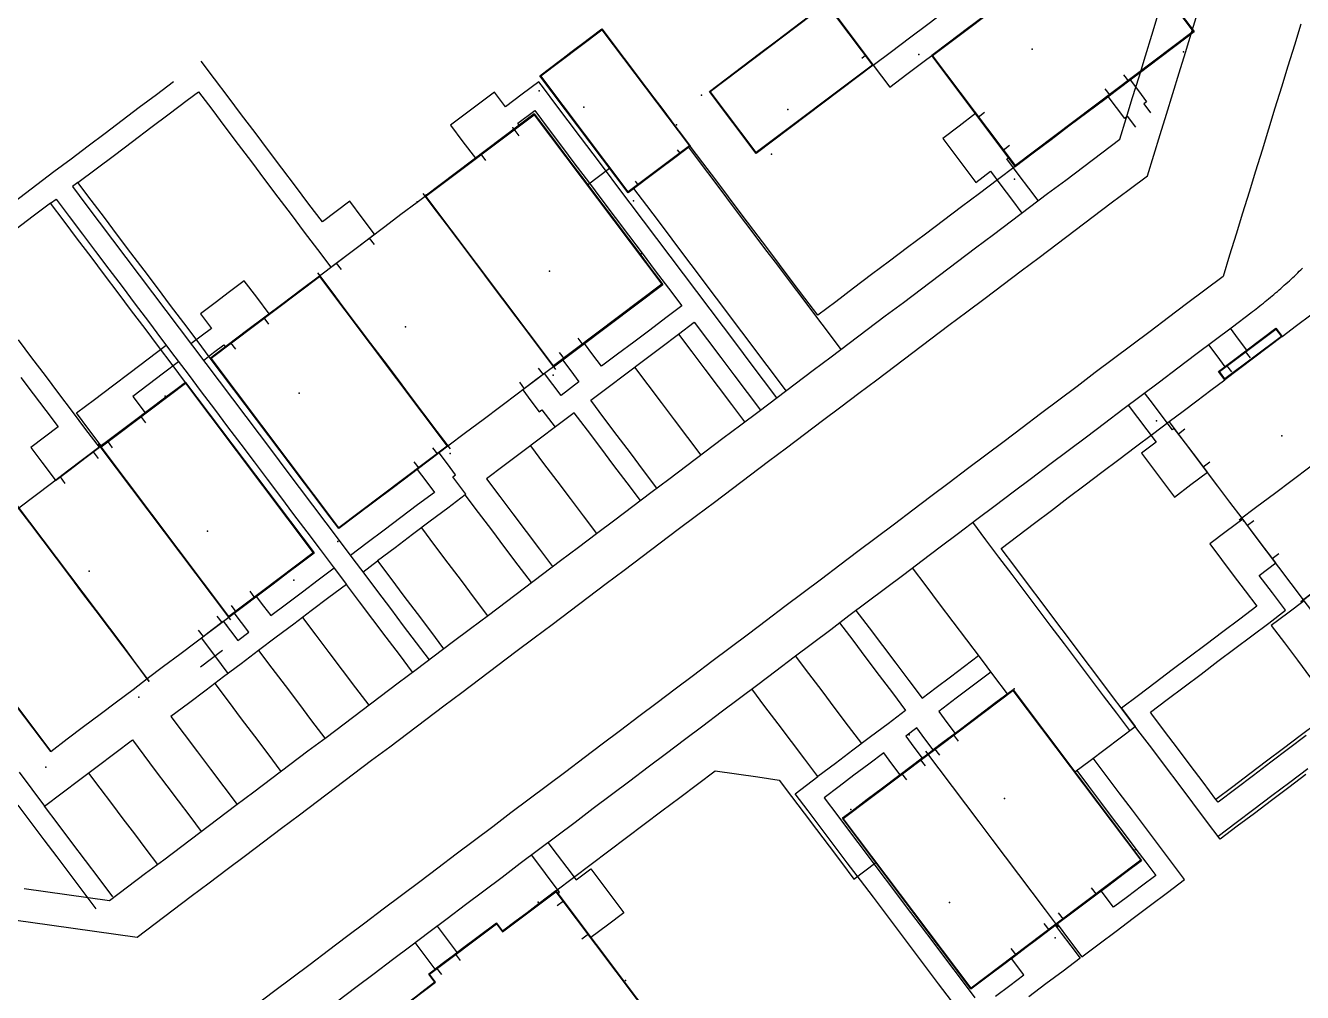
# Model space of a CAD drawing. Header units: metres. Extents: x 337936 to 338469, y 373266 to 374026.
# Drawn here: x 338268.7 to 338324.5, y 373464.8 to 373507 of the extents above; entities that cross this region are included whole.
import ezdxf

# ---------------------------------------------------------------- set-up
doc = ezdxf.new("R2010")
doc.units = ezdxf.units.M
for name, color, linetype in [('3D_LINES', 3, 'Continuous'), ('3D_Points', 1, 'Continuous'), ('PLOTS EXTERNAL LEVEL', 6, 'Continuous'), ('PLOTS FFL', 5, 'Continuous')]:
    doc.layers.add(name, color=color, linetype=linetype)

msp = doc.modelspace()

# ---------------------------------------------------------------- linework, layer by layer
at = {"layer": '3D_LINES'}
for points in [[(338305.713, 373505.261, 33.763), (338306.507, 373505.859, 33.765), (338307.301, 373506.457, 33.771), (338308.095, 373507.056, 33.788), (338308.889, 373507.654, 33.794), (338309.683, 373508.252, 33.799), (338310.477, 373508.851, 33.804), (338311.271, 373509.449, 33.808), (338312.065, 373510.047, 33.812), (338312.859, 373510.646, 33.816), (338313.653, 373511.244, 33.838), (338314.447, 373511.842, 33.861), (338315.241, 373512.441, 33.884), (338316.035, 373513.039, 33.897), (338316.829, 373513.637, 33.908), (338317.623, 373514.236, 33.919), (338318.417, 373514.834, 33.93)], [(338267.963, 373467.956, 33.598), (338268.896, 373467.826, 33.598), (338269.829, 373467.696, 33.598), (338270.761, 373467.566, 33.598), (338271.694, 373467.436, 33.598), (338272.627, 373467.306, 33.598), (338273.56, 373467.176, 33.598), (338274.348, 373467.77, 33.598), (338275.136, 373468.364, 33.598), (338275.924, 373468.958, 33.598), (338276.712, 373469.551, 33.598), (338277.5, 373470.145, 33.598), (338278.288, 373470.739, 33.598), (338279.076, 373471.333, 33.598), (338279.864, 373471.927, 33.598), (338280.652, 373472.521, 33.598), (338281.44, 373473.114, 33.598), (338282.228, 373473.708, 33.598), (338283.016, 373474.302, 33.598), (338283.804, 373474.896, 33.598), (338284.592, 373475.49, 33.598), (338285.38, 373476.083, 33.598), (338286.168, 373476.677, 33.598), (338286.956, 373477.271, 33.598), (338287.744, 373477.865, 33.598), (338288.532, 373478.459, 33.598), (338289.32, 373479.052, 33.598), (338290.108, 373479.646, 33.598), (338290.896, 373480.24, 33.598), (338291.684, 373480.834, 33.598), (338292.472, 373481.428, 33.598), (338293.26, 373482.022, 33.598), (338294.048, 373482.615, 33.598), (338294.836, 373483.209, 33.598), (338295.624, 373483.803, 33.598), (338296.412, 373484.397, 33.598), (338297.2, 373484.991, 33.598), (338297.988, 373485.584, 33.598), (338298.776, 373486.178, 33.598), (338299.564, 373486.772, 33.598), (338300.352, 373487.366, 33.598), (338301.14, 373487.96, 33.598), (338301.928, 373488.553, 33.598), (338302.716, 373489.147, 33.598), (338303.504, 373489.741, 33.598), (338304.292, 373490.335, 33.598), (338305.08, 373490.929, 33.598), (338305.868, 373491.523, 33.598), (338306.656, 373492.116, 33.598), (338307.444, 373492.71, 33.598), (338308.232, 373493.304, 33.598), (338309.02, 373493.898, 33.598), (338309.808, 373494.492, 33.598), (338310.596, 373495.085, 33.598), (338311.384, 373495.679, 33.598), (338312.172, 373496.273, 33.598), (338312.96, 373496.867, 33.598), (338313.748, 373497.461, 33.598), (338314.536, 373498.054, 33.598), (338315.324, 373498.648, 33.598), (338316.112, 373499.242, 33.598), (338316.9, 373499.836, 33.598), (338317.689, 373500.43, 33.598), (338317.965, 373501.328, 33.598), (338318.242, 373502.227, 33.598), (338318.519, 373503.125, 33.598), (338318.796, 373504.024, 33.598), (338319.073, 373504.922, 33.598), (338319.35, 373505.82, 33.598), (338319.643, 373506.771, 33.598), (338319.936, 373507.722, 33.598)], [(338300.6, 373501.408, 33.465), (338300.089, 373502.085, 33.465), (338299.579, 373502.763, 33.465), (338299.068, 373503.441, 33.465), (338298.557, 373504.119, 33.465), (338299.289, 373504.671, 33.512), (338300.021, 373505.222, 33.559), (338300.753, 373505.774, 33.606), (338301.485, 373506.325, 33.653), (338302.217, 373506.877, 33.701), (338302.949, 373507.429, 33.748), (338303.67, 373507.972, 33.748), (338304.181, 373507.294, 33.748), (338304.692, 373506.616, 33.748), (338305.203, 373505.939, 33.748), (338305.713, 373505.261, 33.748)], [(338268.625, 373469.294, 33.536), (338269.558, 373469.164, 33.531), (338270.49, 373469.034, 33.526), (338271.423, 373468.904, 33.521), (338272.356, 373468.773, 33.516), (338273.144, 373469.367, 33.512), (338273.932, 373469.961, 33.507), (338274.72, 373470.555, 33.499), (338275.508, 373471.149, 33.499), (338276.296, 373471.743, 33.499), (338277.084, 373472.336, 33.499), (338277.872, 373472.93, 33.499), (338278.66, 373473.524, 33.499), (338279.448, 373474.118, 33.498), (338280.236, 373474.712, 33.498), (338281.024, 373475.305, 33.498), (338281.812, 373475.899, 33.498), (338282.6, 373476.493, 33.496), (338283.388, 373477.087, 33.489), (338284.176, 373477.681, 33.483), (338284.964, 373478.274, 33.482), (338285.752, 373478.868, 33.483), (338286.54, 373479.462, 33.487), (338287.328, 373480.056, 33.491), (338288.116, 373480.65, 33.495), (338288.904, 373481.244, 33.498), (338289.692, 373481.837, 33.499), (338290.48, 373482.431, 33.5), (338291.268, 373483.025, 33.502), (338292.056, 373483.619, 33.503), (338292.844, 373484.213, 33.503), (338293.632, 373484.806, 33.503), (338294.42, 373485.4, 33.503), (338295.208, 373485.994, 33.503), (338295.996, 373486.588, 33.503), (338296.784, 373487.182, 33.502), (338297.572, 373487.775, 33.501), (338298.361, 373488.369, 33.5), (338299.149, 373488.963, 33.499), (338299.937, 373489.557, 33.498), (338300.725, 373490.151, 33.499), (338301.513, 373490.745, 33.504), (338302.301, 373491.338, 33.514), (338303.089, 373491.932, 33.525), (338303.877, 373492.526, 33.535), (338304.665, 373493.12, 33.546), (338305.453, 373493.714, 33.557), (338306.241, 373494.307, 33.562), (338307.029, 373494.901, 33.567), (338307.817, 373495.495, 33.572), (338308.605, 373496.089, 33.576), (338309.393, 373496.683, 33.581), (338310.181, 373497.276, 33.586), (338310.969, 373497.87, 33.59), (338311.757, 373498.464, 33.595), (338312.545, 373499.058, 33.6), (338313.333, 373499.652, 33.6), (338314.121, 373500.246, 33.6), (338314.909, 373500.839, 33.6), (338315.697, 373501.433, 33.6), (338316.485, 373502.027, 33.6), (338316.765, 373502.937, 33.6), (338317.046, 373503.847, 33.6), (338317.326, 373504.757, 33.611), (338317.607, 373505.667, 33.632), (338317.887, 373506.577, 33.658), (338318.167, 373507.487, 33.687)], [(338310.613, 373507.45, 33.907), (338309.832, 373506.862, 33.907), (338309.051, 373506.273, 33.907), (338308.27, 373505.685, 33.907)], [(338311.92, 373500.841, 33.6), (338312.701, 373501.43, 33.6), (338313.482, 373502.018, 33.6), (338314.263, 373502.607, 33.6), (338315.044, 373503.195, 33.6), (338315.825, 373503.784, 33.6), (338316.606, 373504.372, 33.6), (338317.387, 373504.96, 33.6), (338318.168, 373505.549, 33.6), (338318.949, 373506.137, 33.6), (338319.729, 373506.726, 33.643), (338319.208, 373507.418, 33.681)], [(338324.395, 373507.059, 33.684), (338324.112, 373506.14, 33.671), (338323.829, 373505.222, 33.659), (338323.546, 373504.303, 33.646), (338323.263, 373503.385, 33.634), (338322.98, 373502.466, 33.621), (338322.697, 373501.548, 33.609), (338322.414, 373500.629, 33.6), (338322.131, 373499.711, 33.6), (338321.848, 373498.793, 33.6), (338321.564, 373497.874, 33.6), (338321.281, 373496.956, 33.6), (338320.998, 373496.037, 33.6), (338320.201, 373495.436, 33.6), (338319.403, 373494.835, 33.6), (338318.606, 373494.234, 33.6), (338317.808, 373493.633, 33.6), (338317.01, 373493.032, 33.6), (338316.213, 373492.431, 33.599), (338315.415, 373491.83, 33.594), (338314.617, 373491.229, 33.589), (338313.82, 373490.628, 33.581), (338313.022, 373490.027, 33.57), (338312.225, 373489.426, 33.56), (338311.427, 373488.824, 33.549), (338310.629, 373488.223, 33.538), (338309.832, 373487.622, 33.527), (338309.034, 373487.021, 33.517), (338308.236, 373486.42, 33.506), (338307.439, 373485.819, 33.495), (338306.641, 373485.218, 33.484), (338305.843, 373484.617, 33.476), (338305.046, 373484.016, 33.476), (338304.248, 373483.415, 33.475), (338303.451, 373482.814, 33.474), (338302.653, 373482.213, 33.475), (338301.855, 373481.612, 33.476), (338301.058, 373481.011, 33.477), (338300.26, 373480.41, 33.478), (338299.462, 373479.809, 33.479), (338298.665, 373479.207, 33.479), (338297.867, 373478.606, 33.479), (338297.069, 373478.005, 33.477), (338296.272, 373477.404, 33.476), (338295.474, 373476.803, 33.475), (338294.677, 373476.202, 33.473), (338293.879, 373475.601, 33.472), (338293.081, 373475, 33.471), (338292.284, 373474.399, 33.469), (338291.486, 373473.798, 33.468), (338290.688, 373473.197, 33.467), (338289.891, 373472.596, 33.464), (338289.093, 373471.995, 33.461), (338288.295, 373471.394, 33.465), (338287.498, 373470.793, 33.466), (338286.7, 373470.192, 33.467), (338285.903, 373469.591, 33.467), (338285.105, 373468.989, 33.467), (338284.307, 373468.388, 33.467), (338283.51, 373467.787, 33.468), (338282.712, 373467.186, 33.468), (338281.914, 373466.585, 33.468), (338281.117, 373465.984, 33.468), (338280.319, 373465.383, 33.472), (338279.521, 373464.782, 33.483), (338278.724, 373464.181, 33.488)], [(338291.154, 373504.801, 33.529), (338291.832, 373505.312, 33.529), (338292.51, 373505.823, 33.529), (338293.188, 373506.334, 33.529), (338293.866, 373506.844, 33.529), (338294.397, 373506.14, 33.529), (338294.928, 373505.435, 33.529), (338295.459, 373504.73, 33.529), (338295.99, 373504.025, 33.529), (338296.521, 373503.32, 33.529), (338297.052, 373502.615, 33.529), (338297.386, 373502.173, 33.529), (338297.719, 373501.731, 33.529), (338297.041, 373501.22, 33.528), (338296.363, 373500.71, 33.528), (338295.685, 373500.199, 33.528), (338295.007, 373499.688, 33.528)], [(338305.209, 373505.573, 33.761), (338305.381, 373505.702, 33.761)], [(338305.713, 373505.261, 33.752), (338306.074, 373504.781, 33.752), (338306.436, 373504.302, 33.752), (338307.184, 373504.866, 33.752), (338307.933, 373505.431, 33.752), (338308.27, 373505.685, 33.752)], [(338275.748, 373503.732, 33.543), (338276.24, 373504.103, 33.546), (338276.818, 373503.336, 33.542), (338277.396, 373502.569, 33.538), (338277.974, 373501.803, 33.533), (338278.551, 373501.036, 33.529), (338279.129, 373500.269, 33.525), (338279.707, 373499.503, 33.521), (338280.285, 373498.736, 33.517), (338280.862, 373497.969, 33.512), (338281.44, 373497.203, 33.508), (338282.018, 373496.436, 33.506), (338282.657, 373496.917, 33.509), (338283.296, 373497.399, 33.513), (338283.935, 373497.88, 33.516), (338283.393, 373498.599, 33.519), (338282.851, 373499.318, 33.523), (338282.252, 373498.866, 33.519), (338281.653, 373498.415, 33.516), (338281.065, 373499.196, 33.52), (338280.476, 373499.977, 33.524), (338279.888, 373500.758, 33.529), (338279.3, 373501.539, 33.533), (338278.711, 373502.319, 33.537), (338278.123, 373503.1, 33.542), (338277.534, 373503.881, 33.546), (338276.946, 373504.662, 33.55), (338276.357, 373505.443, 33.555)], [(338275.146, 373504.53, 33.548), (338274.401, 373503.968, 33.544), (338273.655, 373503.406, 33.54), (338272.909, 373502.845, 33.537), (338272.163, 373502.283, 33.537), (338271.418, 373501.721, 33.53), (338270.672, 373501.159, 33.516), (338269.926, 373500.597, 33.503), (338269.18, 373500.035, 33.49), (338268.435, 373499.473, 33.476), (338267.689, 373498.911, 33.463), (338266.943, 373498.349, 33.47), (338266.198, 373497.787, 33.476), (338265.452, 373497.225, 33.479)], [(338301.502, 373490.737, 33.528), (338300.92, 373491.509, 33.528), (338300.338, 373492.281, 33.528), (338299.757, 373493.053, 33.528), (338299.175, 373493.825, 33.528), (338298.593, 373494.597, 33.528), (338298.011, 373495.369, 33.528), (338297.429, 373496.142, 33.528), (338296.847, 373496.914, 33.528), (338296.266, 373497.686, 33.528), (338295.684, 373498.458, 33.528), (338295.102, 373499.23, 33.528), (338294.559, 373499.95, 33.528), (338294.017, 373500.67, 33.528), (338293.474, 373501.39, 33.528), (338292.932, 373502.11, 33.527), (338292.389, 373502.83, 33.527), (338291.847, 373503.55, 33.527), (338291.304, 373504.27, 33.527), (338291.103, 373504.536, 33.529), (338290.377, 373503.989, 33.529), (338289.651, 373503.441, 33.529), (338289.169, 373504.08, 33.529), (338288.53, 373503.599, 33.529), (338287.891, 373503.118, 33.529), (338287.253, 373502.636, 33.529), (338287.794, 373501.917, 33.529), (338288.336, 373501.199, 33.529), (338288.975, 373501.68, 33.529), (338289.614, 373502.161, 33.529), (338290.253, 373502.643, 33.529), (338290.192, 373502.723, 33.529), (338290.926, 373503.276, 33.529), (338291.512, 373502.498, 33.529), (338292.099, 373501.72, 33.529), (338292.685, 373500.942, 33.528), (338293.271, 373500.164, 33.528), (338293.857, 373499.387, 33.528), (338294.443, 373498.609, 33.528), (338295.029, 373497.831, 33.528), (338295.615, 373497.053, 33.528), (338296.194, 373496.285, 33.528), (338296.773, 373495.517, 33.528), (338297.352, 373494.748, 33.528), (338296.651, 373494.22, 33.528), (338295.95, 373493.692, 33.529), (338295.25, 373493.164, 33.529), (338294.549, 373492.636, 33.529), (338293.848, 373492.108, 33.529), (338293.472, 373492.607, 33.529), (338293.096, 373493.106, 33.529), (338292.617, 373492.745, 33.529), (338292.137, 373492.384, 33.529), (338292.498, 373491.904, 33.529), (338292.86, 373491.424, 33.529), (338292.082, 373490.838, 33.53), (338291.721, 373491.317, 33.53), (338291.36, 373491.796, 33.529), (338290.881, 373491.435, 33.529), (338290.402, 373491.074, 33.529), (338290.763, 373490.595, 33.529), (338291.124, 373490.116, 33.529), (338291.244, 373490.207, 33.529), (338291.816, 373489.448, 33.529)], [(338317.178, 373502.549, 33.6), (338316.817, 373503.028, 33.6), (338316.697, 373502.938, 33.6), (338316.336, 373503.417, 33.6), (338315.975, 373503.897, 33.616), (338316.454, 373504.258, 33.616), (338316.933, 373504.619, 33.616), (338317.294, 373504.14, 33.6), (338317.655, 373503.66, 33.6), (338317.536, 373503.57, 33.6), (338317.824, 373503.187, 33.6)], [(338316.651, 373504.846, 33.629), (338316.863, 373504.565, 33.616)], [(338315.834, 373504.231, 33.629), (338316.046, 373503.95, 33.616)], [(338276.754, 373492.469, 33.478), (338276.176, 373493.236, 33.478), (338275.598, 373494.002, 33.478), (338275.02, 373494.769, 33.478), (338274.443, 373495.536, 33.478), (338273.865, 373496.302, 33.478), (338273.287, 373497.069, 33.478), (338272.709, 373497.836, 33.478), (338272.132, 373498.603, 33.478), (338271.554, 373499.369, 33.478), (338270.976, 373500.136, 33.478), (338271.772, 373500.735, 33.478), (338272.567, 373501.334, 33.478), (338273.362, 373501.934, 33.478), (338274.157, 373502.533, 33.478), (338274.953, 373503.132, 33.478), (338275.748, 373503.732, 33.478)], [(338287.139, 373488.616, 33.529), (338286.344, 373488.016, 33.525), (338285.548, 373487.417, 33.522), (338284.753, 373486.818, 33.519), (338283.958, 373486.218, 33.515), (338283.162, 373485.619, 33.512), (338282.367, 373485.02, 33.509), (338281.806, 373485.765, 33.506), (338281.244, 373486.51, 33.503), (338280.683, 373487.254, 33.499), (338280.122, 373487.999, 33.496), (338279.56, 373488.744, 33.493), (338278.999, 373489.489, 33.49), (338278.438, 373490.234, 33.487), (338277.876, 373490.979, 33.484), (338277.315, 373491.724, 33.481), (338276.754, 373492.469, 33.478), (338277.549, 373493.068, 33.482), (338278.344, 373493.668, 33.487), (338279.14, 373494.267, 33.492), (338279.935, 373494.866, 33.497), (338280.73, 373495.466, 33.501), (338281.525, 373496.065, 33.506), (338282.238, 373496.601, 33.51), (338282.95, 373497.138, 33.515), (338283.662, 373497.675, 33.519), (338284.374, 373498.211, 33.523), (338285.086, 373498.748, 33.528), (338285.798, 373499.284, 33.532), (338286.136, 373499.539, 33.531), (338286.931, 373500.138, 33.531), (338287.726, 373500.737, 33.53), (338288.522, 373501.337, 33.529), (338289.317, 373501.936, 33.529), (338290.112, 373502.535, 33.528), (338290.907, 373503.135, 33.528), (338291.469, 373502.39, 33.528), (338292.03, 373501.645, 33.528), (338292.591, 373500.9, 33.528), (338293.153, 373500.155, 33.528), (338293.714, 373499.41, 33.528), (338294.275, 373498.665, 33.528), (338294.837, 373497.92, 33.528), (338295.398, 373497.175, 33.528), (338295.96, 373496.43, 33.528), (338296.521, 373495.685, 33.528), (338295.726, 373495.086, 33.528), (338294.93, 373494.487, 33.528), (338294.135, 373493.887, 33.528), (338293.34, 373493.288, 33.528), (338292.544, 373492.689, 33.529), (338291.749, 373492.09, 33.529), (338290.981, 373491.511, 33.529), (338290.212, 373490.932, 33.529), (338289.444, 373490.353, 33.529), (338288.676, 373489.774, 33.529), (338287.907, 373489.195, 33.529), (338287.139, 373488.616, 33.529)], [(338312.924, 373499.344, 33.598), (338312.509, 373499.894, 33.598), (338312.095, 373500.444, 33.598), (338311.55, 373501.166, 33.598), (338311.63, 373501.227, 33.598), (338311.149, 373501.866, 33.598), (338310.667, 373502.505, 33.598), (338310.186, 373503.144, 33.598), (338309.467, 373502.602, 33.598), (338308.748, 373502.06, 33.598), (338309.23, 373501.421, 33.598), (338309.711, 373500.783, 33.598), (338310.193, 373500.144, 33.598), (338310.831, 373500.625, 33.598), (338311.289, 373500.017, 33.598), (338311.747, 373499.41, 33.598), (338312.205, 373498.802, 33.598)], [(338310.296, 373502.998, 33.682), (338310.577, 373503.21, 33.686)], [(338290.017, 373502.464, 33.529), (338290.229, 373502.182, 33.529)], [(338297.644, 373501.675, 33.508), (338298.199, 373500.939, 33.493), (338298.753, 373500.203, 33.482), (338299.308, 373499.467, 33.489), (338299.862, 373498.731, 33.518), (338300.417, 373497.995, 33.547), (338300.971, 373497.259, 33.548), (338301.526, 373496.523, 33.548), (338302.08, 373495.788, 33.549), (338302.635, 373495.052, 33.549), (338303.189, 373494.316, 33.548), (338303.744, 373493.58, 33.545), (338304.299, 373492.844, 33.541)], [(338311.92, 373500.841, 33.615), (338311.136, 373500.25, 33.593), (338310.351, 373499.659, 33.592), (338309.567, 373499.068, 33.588), (338308.782, 373498.476, 33.583), (338307.997, 373497.885, 33.578), (338307.213, 373497.294, 33.574), (338306.428, 373496.703, 33.569), (338305.644, 373496.111, 33.564), (338304.859, 373495.52, 33.56), (338304.075, 373494.929, 33.555), (338303.29, 373494.338, 33.549), (338302.733, 373495.077, 33.55), (338302.176, 373495.816, 33.549), (338301.619, 373496.556, 33.549), (338301.061, 373497.295, 33.548), (338300.504, 373498.034, 33.547), (338299.947, 373498.774, 33.518), (338299.39, 373499.513, 33.488), (338298.833, 373500.252, 33.481), (338298.276, 373500.992, 33.493), (338297.719, 373501.731, 33.508)], [(338311.385, 373501.552, 33.637), (338311.666, 373501.764, 33.641)], [(338288.571, 373501.374, 33.526), (338288.784, 373501.093, 33.535)], [(338297.148, 373501.57, 33.515), (338297.277, 373501.399, 33.512)], [(338293.239, 373500.04, 33.54), (338293.719, 373500.401, 33.525), (338294.198, 373500.762, 33.525)], [(338270.976, 373500.136, 33.476), (338270.737, 373499.955, 33.476), (338271.319, 373499.183, 33.476), (338271.901, 373498.41, 33.476), (338272.483, 373497.637, 33.476), (338273.066, 373496.865, 33.476), (338273.648, 373496.092, 33.476), (338274.23, 373495.319, 33.476), (338274.812, 373494.547, 33.476), (338275.395, 373493.774, 33.476), (338275.977, 373493.001, 33.476), (338276.559, 373492.228, 33.476), (338277.141, 373491.456, 33.478), (338277.724, 373490.683, 33.48), (338278.306, 373489.91, 33.483), (338278.888, 373489.138, 33.485), (338279.47, 373488.365, 33.487), (338280.053, 373487.592, 33.489), (338280.635, 373486.82, 33.491), (338281.217, 373486.047, 33.493), (338281.8, 373485.274, 33.495), (338282.382, 373484.502, 33.498), (338282.943, 373483.757, 33.498), (338283.504, 373483.012, 33.498), (338284.065, 373482.268, 33.498), (338284.627, 373481.523, 33.498), (338285.188, 373480.778, 33.498), (338285.749, 373480.033, 33.498), (338286.31, 373479.289, 33.498)], [(338295.319, 373500.192, 33.525), (338295.449, 373500.02, 33.525)], [(338269.778, 373499.233, 33.486), (338270.018, 373499.414, 33.49), (338270.594, 373498.649, 33.487), (338271.171, 373497.883, 33.484), (338271.748, 373497.118, 33.481), (338272.324, 373496.353, 33.477), (338272.901, 373495.588, 33.474), (338273.477, 373494.823, 33.471), (338274.054, 373494.058, 33.474), (338274.63, 373493.293, 33.478), (338275.207, 373492.527, 33.482), (338275.784, 373491.762, 33.486), (338276.36, 373490.997, 33.539), (338276.937, 373490.232, 33.577), (338277.513, 373489.467, 33.61), (338278.09, 373488.702, 33.643), (338278.667, 373487.936, 33.674), (338279.243, 373487.171, 33.643), (338279.82, 373486.406, 33.611), (338280.396, 373485.641, 33.579), (338280.973, 373484.876, 33.548), (338281.549, 373484.111, 33.511), (338282.126, 373483.346, 33.498), (338282.703, 373482.58, 33.495)], [(338286.045, 373499.659, 33.531), (338286.625, 373498.89, 33.531), (338287.204, 373498.121, 33.531), (338287.784, 373497.352, 33.531), (338288.363, 373496.583, 33.53), (338288.942, 373495.814, 33.53), (338289.522, 373495.045, 33.53), (338290.101, 373494.276, 33.529), (338290.681, 373493.508, 33.529), (338291.26, 373492.739, 33.529), (338291.839, 373491.97, 33.529)], [(338295.248, 373499.869, 33.525), (338295.803, 373499.133, 33.519), (338296.357, 373498.398, 33.514), (338296.912, 373497.662, 33.52), (338297.466, 373496.926, 33.532), (338298.021, 373496.19, 33.532), (338298.575, 373495.454, 33.529), (338299.13, 373494.718, 33.526), (338299.684, 373493.982, 33.522), (338300.239, 373493.246, 33.519), (338300.794, 373492.51, 33.516), (338301.348, 373491.774, 33.512), (338301.903, 373491.038, 33.509)], [(338275.676, 373491.406, 33.498), (338275.086, 373492.189, 33.486), (338274.497, 373492.972, 33.482), (338273.907, 373493.754, 33.478), (338273.317, 373494.537, 33.473), (338272.727, 373495.32, 33.469), (338272.137, 373496.102, 33.473), (338271.548, 373496.885, 33.476), (338270.958, 373497.668, 33.479), (338270.368, 373498.45, 33.483), (338269.778, 373499.233, 33.486), (338269.025, 373498.666, 33.473), (338268.272, 373498.098, 33.466), (338267.52, 373497.531, 33.475), (338266.767, 373496.964, 33.479), (338266.014, 373496.396, 33.482)], [(338283.7, 373497.703, 33.515), (338283.912, 373497.422, 33.529)], [(338282.254, 373496.614, 33.507), (338282.466, 373496.332, 33.521)], [(338281.435, 373496.185, 33.529), (338282.015, 373495.416, 33.529), (338282.594, 373494.647, 33.529), (338283.173, 373493.878, 33.529), (338283.753, 373493.109, 33.529), (338284.332, 373492.34, 33.529), (338284.912, 373491.571, 33.529), (338285.491, 373490.802, 33.529), (338286.07, 373490.034, 33.529), (338286.65, 373489.265, 33.529), (338287.229, 373488.496, 33.529)], [(338282.32, 373464.387, 33.46), (338283.118, 373464.988, 33.46), (338283.916, 373465.589, 33.46), (338284.713, 373466.19, 33.459), (338285.511, 373466.791, 33.459), (338286.309, 373467.392, 33.459), (338287.106, 373467.993, 33.459), (338287.904, 373468.594, 33.458), (338288.701, 373469.195, 33.458), (338289.499, 373469.796, 33.458), (338290.297, 373470.397, 33.456), (338291.094, 373470.999, 33.458), (338291.892, 373471.6, 33.46), (338292.69, 373472.201, 33.461), (338293.487, 373472.802, 33.462), (338294.285, 373473.403, 33.464), (338295.083, 373474.004, 33.465), (338295.88, 373474.605, 33.466), (338296.678, 373475.206, 33.468), (338297.475, 373475.807, 33.469), (338298.273, 373476.408, 33.47), (338299.071, 373477.009, 33.471), (338299.868, 373477.61, 33.472), (338300.666, 373478.211, 33.472), (338301.464, 373478.812, 33.472), (338302.261, 373479.413, 33.471), (338303.059, 373480.014, 33.47), (338303.857, 373480.616, 33.469), (338304.654, 373481.217, 33.468), (338305.452, 373481.818, 33.469), (338306.249, 373482.419, 33.47), (338307.047, 373483.02, 33.47), (338307.845, 373483.621, 33.477), (338308.642, 373484.222, 33.488), (338309.44, 373484.823, 33.499), (338310.238, 373485.424, 33.509), (338311.035, 373486.025, 33.52), (338311.833, 373486.626, 33.531), (338312.63, 373487.227, 33.542), (338313.428, 373487.828, 33.552), (338314.226, 373488.429, 33.563), (338315.023, 373489.03, 33.574), (338315.821, 373489.631, 33.585), (338316.619, 373490.233, 33.595), (338317.416, 373490.834, 33.6), (338318.214, 373491.435, 33.6), (338319.012, 373492.036, 33.6), (338319.809, 373492.637, 33.6), (338320.607, 373493.238, 33.6), (338321.404, 373493.839, 33.6), (338322.202, 373494.44, 33.6), (338322.282, 373494.5, 33.6), (338322.361, 373494.561, 33.6), (338322.44, 373494.622, 33.6), (338322.519, 373494.683, 33.6), (338322.598, 373494.745, 33.6), (338322.676, 373494.807, 33.6), (338322.754, 373494.869, 33.6), (338322.832, 373494.932, 33.6), (338322.909, 373494.995, 33.6), (338322.986, 373495.059, 33.6), (338323.063, 373495.123, 33.6), (338323.14, 373495.187, 33.6), (338323.216, 373495.251, 33.6), (338323.292, 373495.316, 33.6), (338323.368, 373495.381, 33.6), (338323.444, 373495.447, 33.6), (338323.519, 373495.512, 33.6), (338323.594, 373495.579, 33.6), (338323.668, 373495.645, 33.6), (338323.743, 373495.712, 33.6), (338323.817, 373495.779, 33.6), (338323.89, 373495.846, 33.6), (338323.964, 373495.914, 33.6), (338324.037, 373495.982, 33.6), (338324.11, 373496.051, 33.6), (338324.182, 373496.119, 33.6), (338324.254, 373496.189, 33.6), (338324.326, 373496.258, 33.6), (338324.398, 373496.328, 33.6), (338324.469, 373496.398, 33.6)], [(338276.454, 373492.368, 33.476), (338276.901, 373492.705, 33.477), (338277.348, 373493.042, 33.477), (338277.408, 373492.962, 33.477), (338278.047, 373493.443, 33.477), (338278.686, 373493.925, 33.477), (338279.324, 373494.406, 33.477), (338278.783, 373495.125, 33.477), (338278.241, 373495.844, 33.477), (338277.602, 373495.362, 33.477), (338276.963, 373494.881, 33.477), (338276.324, 373494.399, 33.477), (338276.806, 373493.761, 33.477), (338276.359, 373493.424, 33.477), (338275.912, 373493.087, 33.477)], [(338324.507, 373481.91, 33.58), (338323.97, 373482.623, 33.584), (338323.433, 373483.335, 33.587), (338322.896, 373484.048, 33.591), (338322.359, 373484.76, 33.595), (338321.822, 373485.473, 33.598), (338321.292, 373486.176, 33.598), (338320.762, 373486.879, 33.598), (338320.232, 373487.582, 33.598), (338319.703, 373488.286, 33.598), (338319.173, 373488.989, 33.598), (338318.643, 373489.692, 33.598), (338319.25, 373490.149, 33.598), (338319.856, 373490.606, 33.598), (338320.462, 373491.063, 33.598), (338321.069, 373491.52, 33.598), (338320.798, 373491.879, 33.598), (338321.425, 373492.352, 33.598), (338322.052, 373492.824, 33.598), (338322.679, 373493.297, 33.598), (338323.306, 373493.769, 33.598), (338323.577, 373493.41, 33.598), (338324.206, 373493.884, 33.598), (338324.835, 373494.358, 33.597)], [(338279.09, 373494.229, 33.49), (338279.302, 373493.948, 33.505)], [(338297.206, 373493.511, 33.513), (338297.894, 373494.03, 33.513), (338298.472, 373493.263, 33.511), (338299.05, 373492.496, 33.508), (338299.628, 373491.729, 33.505), (338300.205, 373490.962, 33.502), (338300.783, 373490.195, 33.499)], [(338320.356, 373493.049, 33.6), (338320.356, 373493.049, 33.6), (338320.718, 373492.57, 33.6), (338321.079, 373492.091, 33.6), (338321.558, 373492.452, 33.6), (338322.037, 373492.813, 33.6), (338321.676, 373493.292, 33.6), (338321.315, 373493.771, 33.6)], [(338268.485, 373491.622, 33.502), (338269.026, 373490.903, 33.505), (338269.568, 373490.184, 33.508), (338270.11, 373489.466, 33.511), (338269.511, 373489.014, 33.513), (338268.912, 373488.563, 33.516), (338269.393, 373487.924, 33.518), (338269.935, 373487.205, 33.542), (338269.995, 373487.125, 33.545), (338270.634, 373487.607, 33.539), (338271.273, 373488.088, 33.534), (338271.912, 373488.57, 33.528), (338271.322, 373489.352, 33.51), (338270.732, 373490.135, 33.507), (338270.142, 373490.918, 33.504), (338269.552, 373491.7, 33.501), (338268.963, 373492.483, 33.498), (338268.373, 373493.266, 33.495)], [(338292.813, 373493.332, 33.529), (338293.025, 373493.051, 33.524)], [(338296.261, 373486.789, 33.502), (338295.683, 373487.556, 33.506), (338295.106, 373488.322, 33.509), (338294.528, 373489.089, 33.512), (338293.95, 373489.856, 33.515), (338293.373, 373490.623, 33.518), (338294.139, 373491.2, 33.517), (338294.906, 373491.778, 33.516), (338295.673, 373492.356, 33.515), (338296.439, 373492.934, 33.514), (338297.206, 373493.511, 33.513), (338297.784, 373492.745, 33.51), (338298.361, 373491.978, 33.507), (338298.939, 373491.211, 33.504), (338299.517, 373490.445, 33.501), (338300.095, 373489.678, 33.498)], [(338275.374, 373492.306, 33.483), (338274.705, 373491.802, 33.491), (338274.036, 373491.298, 33.498), (338273.368, 373490.794, 33.501), (338273.909, 373490.075, 33.51), (338273.27, 373489.593, 33.516), (338272.631, 373489.112, 33.521), (338271.992, 373488.631, 33.527), (338271.451, 373489.349, 33.51), (338270.909, 373490.068, 33.507), (338271.694, 373490.659, 33.504), (338272.479, 373491.251, 33.5), (338273.263, 373491.842, 33.497), (338274.048, 373492.433, 33.489), (338274.832, 373493.024, 33.48)], [(338277.644, 373493.14, 33.483), (338277.856, 373492.858, 33.497)], [(338291.996, 373492.717, 33.545), (338292.208, 373492.436, 33.527)], [(338321.966, 373492.76, 33.6), (338322.178, 373492.478, 33.604)], [(338321.15, 373492.144, 33.6), (338321.362, 373491.863, 33.605)], [(338291.078, 373492.025, 33.529), (338291.29, 373491.743, 33.529)], [(338295.289, 373492.067, 33.516), (338295.867, 373491.3, 33.513), (338296.445, 373490.533, 33.51), (338297.023, 373489.766, 33.506), (338297.601, 373488.999, 33.503), (338298.179, 373488.232, 33.5)], [(338268.362, 373477.173, 33.528), (338268.836, 373476.544, 33.528), (338269.31, 373475.915, 33.528), (338269.784, 373475.286, 33.528), (338270.503, 373475.828, 33.528), (338271.222, 373476.37, 33.528), (338271.941, 373476.912, 33.528), (338272.661, 373477.454, 33.528), (338273.38, 373477.996, 33.528), (338274.002, 373478.465, 33.528), (338274.715, 373479.002, 33.529), (338275.427, 373479.539, 33.529), (338276.14, 373480.076, 33.529), (338276.852, 373480.613, 33.53), (338277.565, 373481.15, 33.53), (338278.211, 373481.637, 33.522), (338278.856, 373482.123, 33.514), (338279.502, 373482.61, 33.506), (338280.147, 373483.096, 33.498), (338280.718, 373483.527, 33.498), (338281.29, 373483.957, 33.498), (338280.728, 373484.702, 33.498), (338280.167, 373485.447, 33.498), (338279.606, 373486.192, 33.498), (338279.044, 373486.937, 33.498), (338278.483, 373487.682, 33.498), (338277.921, 373488.427, 33.498), (338277.36, 373489.172, 33.498), (338276.799, 373489.917, 33.498), (338276.237, 373490.661, 33.498), (338275.676, 373491.406, 33.498), (338275.248, 373491.084, 33.498), (338274.821, 373490.762, 33.498), (338274.103, 373490.221, 33.498), (338273.386, 373489.681, 33.498), (338272.669, 373489.14, 33.498), (338271.951, 373488.6, 33.498)], [(338290.261, 373491.41, 33.542), (338290.473, 373491.128, 33.533)], [(338329.391, 373491.177, 33.598), (338328.622, 373490.597, 33.598), (338327.853, 373490.018, 33.598), (338327.084, 373489.438, 33.599), (338326.315, 373488.859, 33.599), (338325.546, 373488.28, 33.599), (338324.778, 373487.7, 33.599), (338324.009, 373487.121, 33.599), (338323.24, 373486.541, 33.599), (338322.471, 373485.962, 33.599), (338321.702, 373485.383, 33.599)], [(338316.851, 373490.408, 33.598), (338317.256, 373489.87, 33.598), (338317.662, 373489.332, 33.598), (338318.067, 373488.795, 33.598), (338317.428, 373488.313, 33.598), (338317.909, 373487.674, 33.598), (338318.391, 373487.035, 33.598), (338318.872, 373486.396, 33.598), (338319.591, 373486.938, 33.598), (338320.31, 373487.48, 33.598), (338319.828, 373488.119, 33.598), (338319.347, 373488.757, 33.598), (338318.866, 373489.396, 33.598), (338318.786, 373489.336, 33.598), (338318.34, 373489.927, 33.598), (338317.955, 373490.438, 33.598), (338317.57, 373490.949, 33.598)], [(338273.707, 373489.923, 33.512), (338273.92, 373489.641, 33.522)], [(338295.543, 373486.246, 33.503), (338294.966, 373487.013, 33.506), (338294.388, 373487.78, 33.51), (338293.81, 373488.546, 33.513), (338293.232, 373489.313, 33.516), (338292.655, 373490.08, 33.519), (338291.888, 373489.502, 33.519), (338291.121, 373488.924, 33.519), (338290.355, 373488.347, 33.519), (338289.588, 373487.769, 33.519), (338288.821, 373487.191, 33.519), (338289.399, 373486.424, 33.516), (338289.977, 373485.658, 33.513), (338290.554, 373484.891, 33.509), (338291.132, 373484.124, 33.506), (338291.71, 373483.358, 33.502)], [(338324.616, 373474.275, 33.498), (338323.867, 373473.71, 33.492), (338323.117, 373473.145, 33.486), (338322.368, 373472.58, 33.48), (338321.618, 373472.016, 33.474), (338320.869, 373471.451, 33.467), (338320.27, 373472.245, 33.469), (338319.672, 373473.039, 33.473), (338319.074, 373473.833, 33.481), (338318.475, 373474.627, 33.488), (338317.877, 373475.421, 33.489), (338317.279, 373476.215, 33.489), (338316.68, 373477.009, 33.489), (338316.082, 373477.803, 33.489), (338315.484, 373478.597, 33.489), (338314.885, 373479.391, 33.489), (338314.287, 373480.185, 33.489), (338313.689, 373480.979, 33.49), (338313.09, 373481.773, 33.493), (338312.492, 373482.567, 33.497), (338311.894, 373483.361, 33.5), (338311.295, 373484.155, 33.504), (338312.03, 373484.709, 33.514), (338312.765, 373485.262, 33.524), (338313.5, 373485.816, 33.534), (338314.234, 373486.37, 33.544), (338314.969, 373486.924, 33.554), (338315.704, 373487.477, 33.564), (338316.439, 373488.031, 33.573), (338317.174, 373488.585, 33.583), (338317.908, 373489.138, 33.594), (338318.643, 373489.692, 33.614)], [(338319.043, 373489.161, 33.614), (338319.325, 373489.373, 33.628)], [(338272.262, 373488.834, 33.525), (338272.474, 373488.552, 33.535)], [(338271.951, 373488.6, 33.528), (338271.239, 373488.063, 33.528), (338270.526, 373487.526, 33.528), (338269.814, 373486.989, 33.528), (338269.101, 373486.452, 33.528), (338268.389, 373485.915, 33.528)], [(338271.641, 373488.366, 33.53), (338271.853, 373488.084, 33.541)], [(338277.655, 373481.031, 33.53), (338277.076, 373481.8, 33.53), (338276.496, 373482.568, 33.53), (338275.917, 373483.337, 33.53), (338275.338, 373484.106, 33.53), (338274.758, 373484.875, 33.53), (338274.179, 373485.644, 33.53), (338273.599, 373486.413, 33.53), (338273.02, 373487.182, 33.53), (338272.441, 373487.951, 33.53), (338271.861, 373488.719, 33.53)], [(338287.894, 373486.492, 33.53), (338287.925, 373486.516, 33.53), (338287.353, 373487.274, 33.53), (338287.473, 373487.365, 33.53), (338287.111, 373487.843, 33.53), (338286.75, 373488.322, 33.53), (338286.271, 373487.961, 33.53), (338285.791, 373487.6, 33.53), (338286.168, 373487.101, 33.53), (338286.544, 373486.602, 33.53), (338285.811, 373486.05, 33.53), (338285.078, 373485.497, 33.53), (338284.345, 373484.945, 33.53), (338283.613, 373484.393, 33.53), (338282.88, 373483.841, 33.53)], [(338286.468, 373488.551, 33.541), (338286.68, 373488.27, 33.532)], [(338290.738, 373488.635, 33.519), (338291.316, 373487.869, 33.516), (338291.893, 373487.102, 33.513), (338292.471, 373486.335, 33.51), (338293.049, 373485.569, 33.506), (338293.627, 373484.802, 33.503)], [(338285.651, 373487.936, 33.538), (338285.863, 373487.654, 33.528)], [(338320.132, 373487.716, 33.609), (338320.414, 373487.928, 33.623)], [(338270.195, 373487.276, 33.543), (338270.408, 373486.995, 33.554)], [(338324.387, 373481.82, 33.598), (338325.156, 373482.399, 33.598), (338325.925, 373482.979, 33.598), (338326.693, 373483.558, 33.598), (338327.462, 373484.137, 33.598), (338328.231, 373484.717, 33.598), (338329, 373485.296, 33.598), (338329.769, 373485.876, 33.598), (338330.538, 373486.455, 33.598), (338331.307, 373487.034, 33.598), (338332.076, 373487.614, 33.598), (338331.307, 373487.034, 33.598), (338330.538, 373486.455, 33.598), (338329.769, 373485.876, 33.598), (338329, 373485.296, 33.598), (338328.231, 373484.717, 33.598), (338327.462, 373484.137, 33.598), (338326.693, 373483.558, 33.598), (338325.925, 373482.979, 33.598), (338325.156, 373482.399, 33.598), (338324.387, 373481.82, 33.598)], [(338268.274, 373486.066, 33.528), (338268.856, 373485.294, 33.528), (338269.438, 373484.522, 33.528), (338270.02, 373483.75, 33.528), (338270.602, 373482.978, 33.528), (338271.183, 373482.206, 33.528), (338271.765, 373481.434, 33.528), (338272.347, 373480.662, 33.528), (338272.929, 373479.89, 33.528), (338273.51, 373479.118, 33.528), (338274.092, 373478.346, 33.528), (338273.513, 373479.115, 33.528), (338272.933, 373479.883, 33.528), (338272.354, 373480.652, 33.528), (338271.775, 373481.421, 33.528), (338271.195, 373482.19, 33.528), (338270.616, 373482.959, 33.528), (338270.036, 373483.727, 33.528), (338269.457, 373484.496, 33.528), (338268.878, 373485.265, 33.528), (338268.298, 373486.034, 33.528)], [(338290.782, 373482.659, 33.501), (338290.205, 373483.426, 33.504), (338289.627, 373484.192, 33.508), (338289.049, 373484.959, 33.511), (338288.471, 373485.726, 33.514), (338287.894, 373486.492, 33.518), (338287.127, 373485.915, 33.515), (338286.36, 373485.337, 33.511), (338285.594, 373484.759, 33.507), (338284.827, 373484.181, 33.503), (338284.06, 373483.604, 33.5), (338284.638, 373482.837, 33.497), (338285.216, 373482.07, 33.495), (338285.794, 373481.303, 33.493), (338286.371, 373480.537, 33.491), (338286.949, 373479.77, 33.489)], [(338317.878, 373476.915, 33.598), (338317.818, 373476.995, 33.598), (338318.557, 373477.551, 33.598), (338319.295, 373478.108, 33.598), (338320.034, 373478.665, 33.598), (338320.773, 373479.222, 33.598), (338321.511, 373479.778, 33.598), (338322.25, 373480.335, 33.598), (338322.989, 373480.892, 33.598), (338323.728, 373481.448, 33.598), (338323.153, 373482.211, 33.598), (338322.577, 373482.975, 33.598), (338323.296, 373483.516, 33.598), (338322.815, 373484.155, 33.598), (338322.333, 373484.794, 33.598), (338321.852, 373485.433, 33.598), (338321.133, 373484.891, 33.598), (338320.414, 373484.35, 33.598), (338320.928, 373483.669, 33.598), (338321.441, 373482.988, 33.598), (338321.954, 373482.306, 33.598), (338322.467, 373481.625, 33.598), (338321.729, 373481.069, 33.598), (338320.99, 373480.512, 33.598), (338320.251, 373479.955, 33.598), (338319.512, 373479.399, 33.598), (338318.774, 373478.842, 33.598), (338318.035, 373478.285, 33.598), (338317.296, 373477.729, 33.598), (338316.557, 373477.172, 33.598), (338317.159, 373476.373, 33.598)], [(338285.977, 373485.048, 33.509), (338286.555, 373484.281, 33.507), (338287.132, 373483.515, 33.505), (338287.71, 373482.748, 33.503), (338288.288, 373481.981, 33.5), (338288.866, 373481.214, 33.498)], [(338316.919, 373476.193, 33.485), (338316.348, 373476.952, 33.485), (338315.776, 373477.71, 33.485), (338315.205, 373478.468, 33.485), (338314.634, 373479.226, 33.485), (338314.062, 373479.985, 33.486), (338313.491, 373480.743, 33.486), (338312.92, 373481.501, 33.489), (338312.348, 373482.259, 33.493), (338311.777, 373483.018, 33.496), (338311.205, 373483.776, 33.5), (338310.634, 373484.534, 33.503), (338310.063, 373485.292, 33.507)], [(338322.056, 373485.162, 33.599), (338322.337, 373485.375, 33.599)], [(338323.145, 373483.717, 33.588), (338323.427, 373483.929, 33.6)], [(338277.538, 373478.689, 33.529), (338276.951, 373479.468, 33.529), (338276.365, 373480.247, 33.529), (338276.844, 373480.608, 33.529), (338277.323, 373480.969, 33.529), (338277.639, 373480.549, 33.53), (338277.955, 373480.13, 33.53), (338278.438, 373480.494, 33.53), (338278.122, 373480.914, 33.53), (338277.806, 373481.333, 33.53), (338278.286, 373481.694, 33.53), (338278.765, 373482.055, 33.53), (338279.081, 373481.636, 33.53), (338279.397, 373481.216, 33.53), (338280.088, 373481.737, 33.53), (338280.779, 373482.258, 33.53), (338281.47, 373482.779, 33.53), (338282.161, 373483.299, 33.53)], [(338283.421, 373483.122, 33.496), (338284.06, 373483.604, 33.5)], [(338311.58, 373477.796, 33.451), (338310.986, 373478.583, 33.451), (338310.393, 373479.37, 33.451), (338309.8, 373480.157, 33.451), (338309.207, 373480.945, 33.451), (338308.614, 373481.732, 33.451), (338308.02, 373482.519, 33.451), (338307.427, 373483.306, 33.451)], [(338285.591, 373478.747, 33.482), (338285.014, 373479.514, 33.484), (338284.436, 373480.28, 33.487), (338283.858, 373481.047, 33.49), (338283.28, 373481.814, 33.493), (338282.703, 373482.58, 33.495), (338281.936, 373482.003, 33.496), (338281.169, 373481.425, 33.497), (338280.403, 373480.847, 33.504), (338279.636, 373480.269, 33.51), (338278.869, 373479.692, 33.517), (338278.102, 373479.114, 33.518), (338277.336, 373478.536, 33.518), (338276.569, 373477.959, 33.518), (338275.802, 373477.381, 33.518), (338275.036, 373476.803, 33.519), (338275.613, 373476.036, 33.515), (338276.191, 373475.27, 33.511), (338276.769, 373474.503, 33.507), (338277.347, 373473.736, 33.503), (338277.924, 373472.97, 33.499)], [(338278.48, 373482.281, 33.541), (338278.692, 373482, 33.526)], [(338277.663, 373481.666, 33.545), (338277.875, 373481.384, 33.531)], [(338326.685, 373477.524, 33.528), (338326.211, 373478.153, 33.528), (338325.737, 373478.782, 33.528), (338325.262, 373479.412, 33.528), (338325.981, 373479.953, 33.528), (338325.5, 373480.592, 33.528), (338325.018, 373481.231, 33.528), (338324.537, 373481.87, 33.528), (338323.818, 373481.328, 33.528), (338323.099, 373480.787, 33.528), (338323.673, 373480.026, 33.528), (338324.246, 373479.265, 33.528), (338324.819, 373478.504, 33.528), (338325.393, 373477.743, 33.528), (338325.966, 373476.982, 33.528)], [(338277.042, 373481.198, 33.529), (338277.254, 373480.916, 33.529)], [(338280.786, 373481.136, 33.5), (338281.364, 373480.369, 33.498), (338281.941, 373479.603, 33.495), (338282.519, 373478.836, 33.492), (338283.097, 373478.069, 33.49), (338283.675, 373477.303, 33.487)], [(338304.96, 373481.447, 33.469), (338305.538, 373480.681, 33.466), (338306.116, 373479.914, 33.463), (338306.694, 373479.147, 33.46), (338307.271, 373478.381, 33.457), (338307.849, 373477.614, 33.454), (338308.466, 373478.079, 33.454), (338309.082, 373478.543, 33.455), (338309.699, 373479.008, 33.456), (338310.316, 373479.473, 33.456)], [(338276.226, 373480.583, 33.541), (338276.438, 373480.301, 33.532)], [(338304.242, 373480.906, 33.468), (338304.819, 373480.139, 33.465), (338305.397, 373479.372, 33.462), (338305.975, 373478.606, 33.459), (338306.553, 373477.839, 33.456), (338307.13, 373477.072, 33.453), (338306.364, 373476.495, 33.454), (338305.597, 373475.917, 33.454), (338304.83, 373475.339, 33.455), (338304.064, 373474.761, 33.456), (338303.297, 373474.184, 33.457), (338302.719, 373474.95, 33.46), (338302.141, 373475.717, 33.463), (338301.564, 373476.484, 33.466), (338300.986, 373477.25, 33.469), (338300.408, 373478.017, 33.472)], [(338277.286, 373479.689, 33.522), (338276.807, 373479.328, 33.522), (338276.327, 373478.966, 33.522)], [(338278.869, 373479.692, 33.517), (338279.447, 373478.925, 33.514), (338280.025, 373478.158, 33.51), (338280.602, 373477.392, 33.506), (338281.18, 373476.625, 33.502), (338281.758, 373475.858, 33.498)], [(338305.214, 373475.628, 33.455), (338304.636, 373476.395, 33.458), (338304.058, 373477.161, 33.461), (338303.48, 373477.928, 33.464), (338302.903, 373478.695, 33.467), (338302.325, 373479.461, 33.471)], [(338310.858, 373478.754, 33.451), (338310.096, 373478.18, 33.451), (338309.334, 373477.606, 33.451), (338308.573, 373477.032, 33.451), (338308.934, 373476.553, 33.451), (338309.295, 373476.074, 33.451), (338308.816, 373475.713, 33.451), (338308.336, 373475.352, 33.451), (338307.975, 373475.831, 33.451), (338307.614, 373476.31, 33.451), (338307.131, 373475.946, 33.451), (338307.492, 373475.467, 33.451), (338307.853, 373474.987, 33.451), (338307.374, 373474.626, 33.451), (338306.895, 373474.265, 33.451), (338306.533, 373474.744, 33.451), (338306.172, 373475.224, 33.451), (338305.521, 373474.733, 33.451), (338304.87, 373474.242, 33.451), (338304.219, 373473.752, 33.451), (338303.568, 373473.261, 33.451), (338304.166, 373472.467, 33.451), (338304.765, 373471.672, 33.451), (338305.364, 373470.878, 33.451), (338305.962, 373470.084, 33.451), (338306.561, 373469.29, 33.451), (338307.159, 373468.495, 33.451), (338307.758, 373467.701, 33.451), (338308.356, 373466.907, 33.451), (338308.955, 373466.113, 33.451), (338309.553, 373465.318, 33.451), (338310.152, 373464.524, 33.451)], [(338276.952, 373478.247, 33.518), (338277.53, 373477.481, 33.514), (338278.108, 373476.714, 33.51), (338278.686, 373475.947, 33.506), (338279.263, 373475.181, 33.502), (338279.841, 373474.414, 33.498)], [(338327.313, 373478.185, 33.547), (338326.577, 373477.63, 33.526), (338325.84, 373477.075, 33.52), (338325.104, 373476.52, 33.513), (338324.367, 373475.965, 33.507), (338323.631, 373475.41, 33.501), (338322.894, 373474.855, 33.494), (338322.158, 373474.3, 33.488), (338321.421, 373473.745, 33.482), (338320.685, 373473.19, 33.476), (338320.123, 373473.935, 33.482), (338319.562, 373474.68, 33.49), (338319.001, 373475.425, 33.497), (338318.44, 373476.17, 33.5), (338317.878, 373476.914, 33.5)], [(338313.708, 373467.721, 33.451), (338314.453, 373468.282, 33.451), (338315.198, 373468.843, 33.451), (338315.943, 373469.405, 33.451), (338316.687, 373469.966, 33.451), (338317.432, 373470.527, 33.451), (338316.871, 373471.272, 33.451), (338316.31, 373472.017, 33.451), (338315.748, 373472.762, 33.451), (338315.187, 373473.507, 33.451), (338314.626, 373474.252, 33.451), (338314.064, 373474.997, 33.451), (338313.503, 373475.742, 33.451), (338312.942, 373476.487, 33.451), (338312.38, 373477.232, 33.451), (338311.819, 373477.977, 33.451), (338311.074, 373477.415, 33.451), (338310.329, 373476.854, 33.451), (338309.584, 373476.293, 33.451), (338308.839, 373475.731, 33.451), (338308.094, 373475.17, 33.451), (338307.433, 373474.672, 33.451), (338306.773, 373474.174, 33.451), (338306.112, 373473.676, 33.451), (338305.451, 373473.178, 33.451), (338304.79, 373472.68, 33.451), (338304.37, 373472.363, 33.451), (338304.931, 373471.618, 33.451), (338305.492, 373470.873, 33.451), (338306.054, 373470.128, 33.451), (338306.615, 373469.383, 33.451), (338307.176, 373468.639, 33.451), (338307.738, 373467.894, 33.451), (338308.299, 373467.149, 33.451), (338308.86, 373466.404, 33.451), (338309.422, 373465.659, 33.451), (338309.983, 373464.914, 33.451), (338310.728, 373465.475, 33.451), (338311.473, 373466.037, 33.451), (338312.218, 373466.598, 33.451), (338312.963, 373467.159, 33.451), (338313.708, 373467.721, 33.451)], [(338309.434, 373475.738, 33.489), (338309.221, 373476.019, 33.477)], [(338314.524, 373474.387, 33.453), (338315.183, 373474.884, 33.459), (338315.841, 373475.38, 33.469), (338316.5, 373475.877, 33.479), (338317.159, 373476.373, 33.489)], [(338324.63, 373475.976, 33.527), (338323.859, 373475.395, 33.527), (338323.088, 373474.814, 33.527), (338322.317, 373474.233, 33.527), (338321.546, 373473.651, 33.527), (338320.775, 373473.07, 33.527), (338320.685, 373473.19, 33.527)], [(338272.502, 373468.937, 33.515), (338271.905, 373469.729, 33.518), (338271.309, 373470.521, 33.52), (338270.712, 373471.313, 33.522), (338270.115, 373472.104, 33.525), (338269.519, 373472.896, 33.527), (338270.286, 373473.474, 33.522), (338271.052, 373474.052, 33.52), (338271.819, 373474.629, 33.52), (338272.586, 373475.207, 33.52), (338273.352, 373475.785, 33.52), (338273.854, 373475.119, 33.516), (338274.355, 373474.454, 33.513), (338274.857, 373473.788, 33.509), (338275.358, 373473.123, 33.506), (338275.86, 373472.457, 33.502), (338276.361, 373471.792, 33.499)], [(338308.617, 373475.122, 33.498), (338308.405, 373475.404, 33.486)], [(338307.996, 373474.654, 33.492), (338307.784, 373474.936, 33.482)], [(338308.004, 373475.29, 33.451), (338308.583, 373474.521, 33.451), (338309.163, 373473.752, 33.451), (338309.742, 373472.983, 33.451), (338310.322, 373472.214, 33.451), (338310.901, 373471.445, 33.451), (338311.48, 373470.676, 33.451), (338312.06, 373469.907, 33.451), (338312.639, 373469.139, 33.451), (338313.219, 373468.37, 33.451), (338313.798, 373467.601, 33.451)], [(338314.604, 373474.448, 33.451), (338315.121, 373473.761, 33.451), (338315.638, 373473.075, 33.451), (338316.155, 373472.389, 33.451), (338316.672, 373471.702, 33.451), (338317.189, 373471.016, 33.451), (338317.622, 373470.442, 33.451), (338318.054, 373469.869, 33.451), (338317.438, 373469.405, 33.451), (338316.822, 373468.94, 33.451), (338316.206, 373468.476, 33.451), (338315.665, 373469.195, 33.451), (338315.026, 373468.714, 33.451), (338314.387, 373468.232, 33.451), (338313.748, 373467.751, 33.451), (338314.29, 373467.032, 33.451), (338314.831, 373466.313, 33.451), (338315.578, 373466.876, 33.451), (338316.326, 373467.439, 33.451), (338317.073, 373468.002, 33.451), (338317.82, 373468.565, 33.451), (338318.567, 373469.129, 33.451), (338319.314, 373469.692, 33.451), (338318.744, 373470.448, 33.451), (338318.174, 373471.205, 33.451), (338317.603, 373471.962, 33.451), (338317.033, 373472.719, 33.451), (338316.463, 373473.476, 33.451), (338315.893, 373474.232, 33.451), (338315.322, 373474.989, 33.451)], [(338268.403, 373474.377, 33.53), (338268.961, 373473.636, 33.529), (338269.519, 373472.896, 33.527)], [(338271.436, 373474.341, 33.52), (338271.937, 373473.675, 33.516), (338272.439, 373473.01, 33.513), (338272.94, 373472.344, 33.509), (338273.442, 373471.678, 33.506), (338273.943, 373471.013, 33.502), (338274.445, 373470.347, 33.502)], [(338291.85, 373469.189, 33.451), (338292.622, 373469.771, 33.452), (338293.395, 373470.353, 33.453), (338294.168, 373470.936, 33.455), (338294.941, 373471.518, 33.456), (338295.714, 373472.101, 33.457), (338296.487, 373472.683, 33.459), (338297.26, 373473.265, 33.46), (338298.032, 373473.848, 33.461), (338298.805, 373474.43, 33.462), (338299.739, 373474.299, 33.461), (338300.673, 373474.168, 33.459), (338301.606, 373474.036, 33.458), (338302.15, 373473.314, 33.455), (338302.694, 373472.592, 33.452), (338303.238, 373471.87, 33.45), (338303.783, 373471.148, 33.444), (338304.327, 373470.426, 33.461), (338304.871, 373469.704, 33.482), (338305.35, 373470.065, 33.491), (338305.829, 373470.426, 33.5)], [(338307.179, 373474.039, 33.484), (338306.967, 373474.321, 33.474)], [(338324.697, 373474.524, 33.528), (338323.914, 373473.933, 33.528), (338323.13, 373473.342, 33.528), (338322.346, 373472.752, 33.528), (338321.562, 373472.161, 33.528), (338320.778, 373471.57, 33.528)], [(338309.131, 373464.384, 33.45), (338308.562, 373465.138, 33.45), (338307.993, 373465.893, 33.45), (338307.425, 373466.647, 33.45), (338306.856, 373467.402, 33.45), (338306.288, 373468.156, 33.45), (338305.719, 373468.911, 33.45), (338305.151, 373469.665, 33.45), (338304.582, 373470.42, 33.45), (338304.013, 373471.174, 33.45), (338303.445, 373471.929, 33.45), (338302.876, 373472.684, 33.45), (338302.308, 373473.438, 33.45), (338302.802, 373473.811, 33.45), (338303.297, 373474.184, 33.45)], [(338271.774, 373468.409, 33.52), (338271.205, 373469.164, 33.522), (338270.636, 373469.919, 33.524), (338270.067, 373470.674, 33.526), (338269.498, 373471.429, 33.529), (338268.929, 373472.184, 33.531), (338268.36, 373472.939, 33.533)], [(338291.505, 373471.308, 33.459), (338291.915, 373470.763, 33.457), (338292.325, 373470.219, 33.454), (338292.735, 373469.675, 33.452), (338293.374, 373470.156, 33.453), (338293.856, 373469.517, 33.45), (338294.337, 373468.878, 33.45), (338294.819, 373468.239, 33.45), (338294.1, 373467.698, 33.45), (338293.381, 373467.156, 33.45), (338292.9, 373467.795, 33.45), (338292.418, 373468.434, 33.45), (338291.937, 373469.073, 33.45), (338292.017, 373469.133, 33.451), (338291.606, 373469.677, 33.453), (338291.196, 373470.222, 33.455), (338290.786, 373470.766, 33.458)], [(338315.464, 373469.044, 33.452), (338315.252, 373469.325, 33.458)], [(338295.378, 373464.507, 33.444), (338294.834, 373465.228, 33.451), (338294.237, 373466.02, 33.451), (338293.64, 373466.812, 33.451), (338293.043, 373467.604, 33.451), (338292.447, 373468.396, 33.451), (338291.85, 373469.189, 33.451), (338291.128, 373468.645, 33.451), (338290.593, 373468.241, 33.451), (338290.057, 373467.838, 33.451), (338289.521, 373467.434, 33.451), (338289.256, 373467.785, 33.451), (338288.517, 373467.228, 33.45), (338287.778, 373466.671, 33.45), (338287.039, 373466.114, 33.45), (338286.299, 373465.557, 33.45), (338286.564, 373465.206, 33.45), (338285.933, 373464.73, 33.45)], [(338292.182, 373468.747, 33.45), (338291.901, 373468.535, 33.45)], [(338314.018, 373467.955, 33.457), (338313.806, 373468.236, 33.466)], [(338286.66, 373467.657, 33.459), (338287.099, 373467.074, 33.456), (338287.538, 373466.491, 33.453), (338287.059, 373466.13, 33.453), (338286.58, 373465.769, 33.453), (338286.141, 373466.352, 33.456), (338285.701, 373466.935, 33.459)], [(338311.061, 373464.599, 33.45), (338311.677, 373465.063, 33.45), (338312.293, 373465.527, 33.45), (338311.751, 373466.246, 33.45), (338312.39, 373466.727, 33.45), (338313.029, 373467.209, 33.45), (338313.668, 373467.69, 33.45), (338313.928, 373467.345, 33.45), (338314.339, 373466.799, 33.45), (338314.751, 373466.253, 33.45), (338314.004, 373465.69, 33.45), (338313.257, 373465.127, 33.45), (338312.509, 373464.564, 33.45)], [(338313.397, 373467.487, 33.451), (338313.185, 373467.768, 33.451)], [(338293.271, 373467.302, 33.45), (338292.99, 373467.09, 33.45)], [(338287.68, 373466.156, 33.451), (338287.467, 373466.437, 33.453)], [(338311.952, 373466.397, 33.466), (338311.74, 373466.679, 33.479)], [(338286.863, 373465.54, 33.451), (338286.651, 373465.822, 33.453)]]:
    msp.add_polyline3d(points, dxfattribs=at)
at = {"layer": '3D_Points'}
for p in [(338307.71, 373505.727, 33.77), (338312.651, 373505.959, 33.75), (338319.265, 373505.847, 33.6), (338291.127, 373504.136, 33.525), (338298.213, 373503.956, 33.45), (338293.073, 373503.425, 33.525), (338301.977, 373503.328, 33.75), (338289.977, 373502.53, 33.525), (338297.114, 373502.662, 33.525), (338301.266, 373501.38, 33.45), (338311.879, 373500.281, 33.6), (338286.188, 373499.598, 33.525), (338295.249, 373499.341, 33.525), (338285.789, 373499.297, 33.525), (338295.597, 373497.04, 33.525), (338291.575, 373496.261, 33.675), (338285.287, 373493.831, 33.675), (338276.695, 373492.522, 33.475), (338291.733, 373491.719, 33.525), (338274.787, 373490.806, 33.5), (338280.631, 373490.936, 33.675), (338318.083, 373489.733, 33.6), (338323.565, 373489.076, 33.75), (338287.241, 373488.297, 33.525), (338276.629, 373484.905, 33.675), (338321.886, 373485.364, 33.6), (338282.326, 373484.46, 33.5), (338271.465, 373483.164, 33.675), (338280.402, 373482.759, 33.5), (338277.458, 373480.807, 33.525), (338273.633, 373477.66, 33.525), (338311.87, 373478.021, 33.45), (338307.289, 373476.007, 33.45), (338269.577, 373474.601, 33.525), (338311.447, 373473.228, 33.6), (338304.738, 373472.749, 33.45), (338317.163, 373470.996, 33.45), (338291.082, 373468.707, 33.45), (338309.05, 373468.686, 33.6), (338313.662, 373467.145, 33.45), (338294.896, 373465.274, 33.45)]:
    msp.add_point(p, dxfattribs=at)
at = {"layer": 'PLOTS EXTERNAL LEVEL'}
for points in [[(338319.729, 373506.726, 33.75), (338311.92, 373500.841, 33.75), (338308.27, 373505.685, 33.75), (338316.079, 373511.57, 33.75), (338317.061, 373510.267, 33.75), (338317.69, 373510.741, 33.75), (338319.377, 373508.502, 33.75), (338318.748, 373508.029, 33.75), (338319.729, 373506.726, 33.75)], [(338300.6, 373501.408, 33.75), (338298.557, 373504.119, 33.75), (338303.67, 373507.972, 33.75), (338305.713, 373505.261, 33.75), (338300.6, 373501.408, 33.75)], [(338291.154, 373504.801, 33.525), (338293.866, 373506.844, 33.525), (338297.719, 373501.731, 33.525), (338295.007, 373499.688, 33.525), (338291.154, 373504.801, 33.525)], [(338291.749, 373492.09, 33.675), (338296.521, 373495.685, 33.675), (338290.907, 373503.135, 33.675), (338286.136, 373499.539, 33.675), (338291.749, 373492.09, 33.675)], [(338287.139, 373488.616, 33.675), (338282.367, 373485.02, 33.675), (338276.754, 373492.469, 33.675), (338281.525, 373496.065, 33.675), (338287.139, 373488.616, 33.675)], [(338321.069, 373491.52, 33.75), (338320.798, 373491.879, 33.75), (338323.306, 373493.769, 33.75), (338323.577, 373493.41, 33.75), (338321.069, 373491.52, 33.75)], [(338271.951, 373488.6, 33.675), (338275.676, 373491.406, 33.675), (338281.29, 373483.957, 33.675), (338277.565, 373481.15, 33.675), (338271.951, 373488.6, 33.675)], [(338269.784, 373475.286, 33.675), (338267.888, 373477.802, 33.675), (338267.528, 373477.531, 33.675), (338265.639, 373480.039, 33.675), (338265.998, 373480.309, 33.675), (338264.17, 373482.735, 33.675), (338269.784, 373475.286, 33.675)], [(338309.983, 373464.914, 33.6), (338304.37, 373472.363, 33.6), (338308.094, 373475.17, 33.6), (338311.819, 373477.977, 33.6), (338317.432, 373470.527, 33.6), (338313.708, 373467.721, 33.6), (338309.983, 373464.914, 33.6)], [(338298.974, 373459.735, 33.6), (338291.524, 373454.121, 33.6), (338287.928, 373458.893, 33.6), (338287.569, 373458.622, 33.6), (338284.041, 373463.304, 33.6), (338286.564, 373465.206, 33.6), (338286.299, 373465.557, 33.6), (338289.256, 373467.785, 33.6), (338289.521, 373467.434, 33.6), (338291.85, 373469.189, 33.6), (338295.378, 373464.507, 33.6), (338298.974, 373459.735, 33.6)]]:
    msp.add_polyline3d(points, dxfattribs=at)
at = {"layer": 'PLOTS FFL'}
for points in [[(338319.694, 373506.731, 33.75), (338311.925, 373500.876, 33.75), (338308.305, 373505.68, 33.75), (338316.075, 373511.535, 33.75), (338317.056, 373510.232, 33.75), (338317.685, 373510.706, 33.75), (338319.342, 373508.507, 33.75), (338318.713, 373508.033, 33.75), (338319.694, 373506.731, 33.75)], [(338300.605, 373501.443, 33.75), (338298.592, 373504.114, 33.75), (338303.665, 373507.937, 33.75), (338305.678, 373505.266, 33.75), (338300.605, 373501.443, 33.75)], [(338291.189, 373504.796, 33.525), (338293.861, 373506.809, 33.525), (338297.684, 373501.736, 33.525), (338295.012, 373499.723, 33.525), (338291.189, 373504.796, 33.525)], [(338291.754, 373492.125, 33.675), (338286.171, 373499.534, 33.675), (338290.903, 373503.1, 33.675), (338296.486, 373495.69, 33.675), (338291.754, 373492.125, 33.675)], [(338287.104, 373488.62, 33.675), (338282.372, 373485.055, 33.675), (338276.789, 373492.464, 33.675), (338281.521, 373496.03, 33.675), (338287.104, 373488.62, 33.675)], [(338321.074, 373491.555, 33.75), (338320.833, 373491.874, 33.75), (338323.301, 373493.734, 33.75), (338323.542, 373493.415, 33.75), (338321.074, 373491.555, 33.75)], [(338271.986, 373488.595, 33.675), (338275.671, 373491.371, 33.675), (338281.255, 373483.962, 33.675), (338277.57, 373481.185, 33.675), (338271.986, 373488.595, 33.675)], [(338309.988, 373464.949, 33.6), (338304.405, 373472.358, 33.6), (338308.109, 373475.15, 33.6), (338311.814, 373477.942, 33.6), (338317.397, 373470.532, 33.6), (338313.693, 373467.741, 33.6), (338309.988, 373464.949, 33.6)], [(338298.939, 373459.74, 33.6), (338291.529, 373454.156, 33.6), (338287.933, 373458.928, 33.6), (338287.574, 373458.657, 33.6), (338284.076, 373463.299, 33.6), (338286.599, 373465.201, 33.6), (338286.334, 373465.552, 33.6), (338289.251, 373467.75, 33.6), (338289.516, 373467.399, 33.6), (338291.845, 373469.154, 33.6), (338295.358, 373464.492, 33.6), (338298.939, 373459.74, 33.6)]]:
    msp.add_polyline3d(points, dxfattribs=at)

doc.saveas('drawing.dxf')
